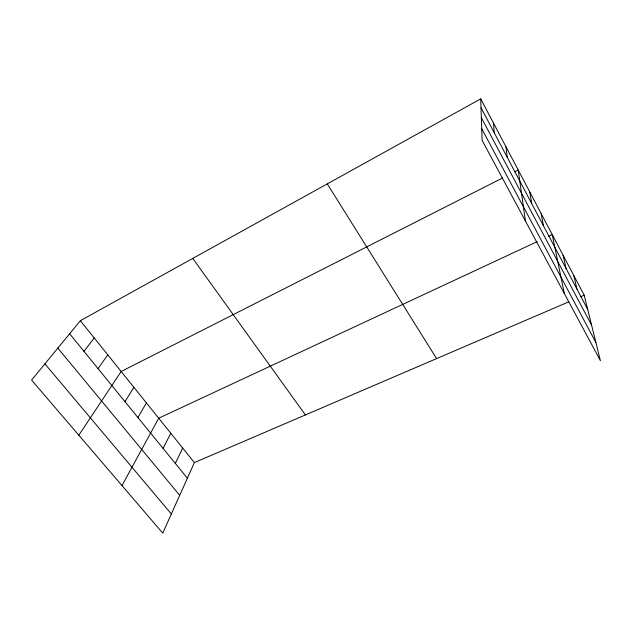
<?xml version="1.0" encoding="UTF-8"?>
<svg xmlns="http://www.w3.org/2000/svg" width="632" height="632" viewBox="0 0 632 632"><rect width="100%" height="100%" fill="white"/><g stroke="black" fill="none" stroke-linecap="round" stroke-linejoin="round"><path stroke-width="0.95" d="M568.832 301.82L194.38 462.6L162.748 533.132L31.6 380.101L80.343 320.701L480.723 98.869L584.181 295.231L600.4 360.675L482.113 140.344L480.723 98.869M175.333 463.43L182.688 448.048M163.072 448.388L170.798 433.26M121.992 485.574L158.711 418.21L537.192 241.661M137.91 417.515L146.411 402.908M124.986 401.66L133.897 387.337M78.826 435.203L121.162 371.49L502.558 177.987M98.031 368.59L107.803 354.868M83.969 351.329L94.2 337.938M514.74 171.809L518.224 170.04L525.405 220.979M548.71 236.289L552.257 234.638L564.281 293.39M580.571 296.779L584.181 295.231M44.919 363.866L171.335 513.982M57.828 348.129L179.693 495.338M69.631 333.743L187.38 478.203M80.343 320.701L194.38 462.6M192.768 258.409L305.39 414.932M327.281 183.88L436.601 358.597M481.726 128.731L595.913 342.552M481.355 117.678L591.599 325.164M481.023 107.748L587.697 309.404M573.761 275.457L576.984 289.156M563.12 255.265L566.035 268.466M541.158 213.569L543.417 225.703M529.813 192.041L531.725 203.599M506.011 146.861L507.156 157.155M493.513 123.145L494.248 132.744"/></g></svg>
